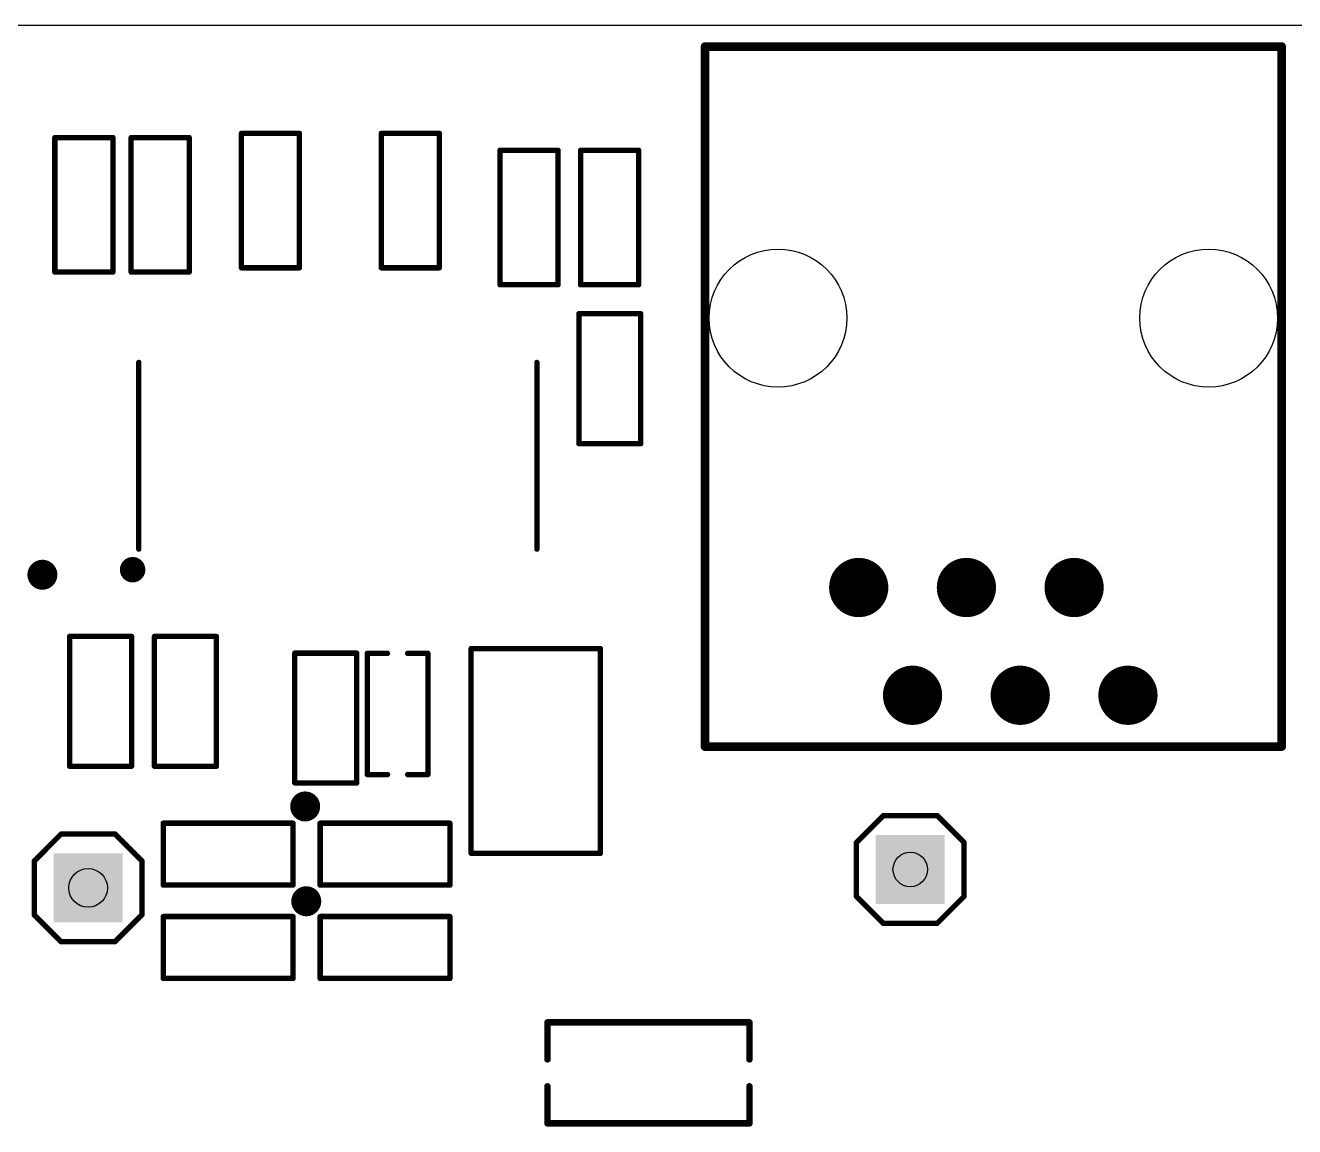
# Model space of a CAD drawing. Extents: x -132 to 146, y -142 to 112.
# Drawn here: x 31.17 to 61.11, y 75.94 to 101.9 of the extents above; entities that cross this region are included whole.
import ezdxf

# ---------------------------------------------------------------- set-up
doc = ezdxf.new("R2010")
doc.units = 0
for name, color, linetype in [('17', 82, 'CONTINUOUS'), ('18', 82, 'CONTINUOUS'), ('20', 7, 'CONTINUOUS'), ('21', 253, 'CONTINUOUS'), ('44', 253, 'CONTINUOUS')]:
    doc.layers.add(name, color=color, linetype=linetype)

# ---------------------------------------------------------------- blocks, each defined once
blk = doc.blocks.new('ROUNDP')
at = {"const_width": 0.5}
blk.add_lwpolyline([(0, -0.25, 1), (0, 0.25, 1), (0, -0.25)], format="xyb", dxfattribs=at)
blk = doc.blocks.new('SQUAREP')
blk.add_solid([(-0.5, -0.5), (0.5, -0.5), (-0.5, 0.5), (0.5, 0.5)])
blk = doc.blocks.new('ROUNDV')
at = {"const_width": 0.5}
blk.add_lwpolyline([(0, -0.25, 1), (0, 0.25, 1), (0, -0.25)], format="xyb", dxfattribs=at)

msp = doc.modelspace()

# ---------------------------------------------------------------- linework, layer by layer
at = {"layer": '20'}
msp.add_line((146.05, 101.9), (0, 101.9), dxfattribs=at)
for centre in [(48.92, 95), (59.08, 95)]:
    msp.add_circle(centre, 1.6256, dxfattribs=at)
at = {"layer": '21'}
for points, const_width in [([(47.2, 101.4), (60.8, 101.4)], 0.2032), ([(47.2, 84.9), (47.2, 101.4)], 0.2032), ([(60.8, 101.4), (60.8, 84.9)], 0.2032), ([(36.265, 96.186), (36.265, 99.354)], 0.127), ([(36.265, 99.354), (37.635, 99.354)], 0.127), ([(37.635, 99.354), (37.635, 96.186)], 0.127), ([(39.565, 96.186), (39.565, 99.354)], 0.127), ([(39.565, 99.354), (40.935, 99.354)], 0.127), ([(40.935, 99.354), (40.935, 96.186)], 0.127), ([(31.865, 96.086), (31.865, 99.254)], 0.127), ([(31.865, 99.254), (33.235, 99.254)], 0.127), ([(33.235, 99.254), (33.235, 96.086)], 0.127), ([(33.665, 96.086), (33.665, 99.254)], 0.127), ([(33.665, 99.254), (35.035, 99.254)], 0.127), ([(35.035, 99.254), (35.035, 96.086)], 0.127), ([(42.365, 95.786), (42.365, 98.954)], 0.127), ([(42.365, 98.954), (43.735, 98.954)], 0.127), ([(43.735, 98.954), (43.735, 95.786)], 0.127), ([(44.265, 95.786), (44.265, 98.954)], 0.127), ([(44.265, 98.954), (45.635, 98.954)], 0.127), ([(45.635, 98.954), (45.635, 95.786)], 0.127), ([(33.235, 96.086), (31.865, 96.086)], 0.127), ([(35.035, 96.086), (33.665, 96.086)], 0.127), ([(37.635, 96.186), (36.265, 96.186)], 0.127), ([(40.935, 96.186), (39.565, 96.186)], 0.127), ([(43.735, 95.786), (42.365, 95.786)], 0.127), ([(45.635, 95.786), (44.265, 95.786)], 0.127), ([(45.685, 95.103), (44.225, 95.103)], 0.127), ([(44.225, 92.043), (44.225, 95.097)], 0.127), ([(45.685, 95.097), (45.685, 92.043)], 0.127), ([(33.845, 89.555), (33.845, 93.955)], 0.127), ([(43.235, 89.555), (43.235, 93.955)], 0.127), ([(45.685, 92.043), (44.225, 92.043)], 0.127), ([(32.215, 87.497), (33.675, 87.497)], 0.127), ([(32.215, 84.443), (32.215, 87.497)], 0.127), ([(33.675, 87.497), (33.675, 84.443)], 0.127), ([(34.215, 87.497), (35.675, 87.497)], 0.127), ([(34.215, 84.443), (34.215, 87.497)], 0.127), ([(35.675, 87.497), (35.675, 84.443)], 0.127), ([(38.985, 87.103), (37.525, 87.103)], 0.127), ([(37.525, 84.043), (37.525, 87.097)], 0.127), ([(38.985, 87.097), (38.985, 84.043)], 0.127), ([(39.7119, 87.0988), (39.2356, 87.0988)], 0.127), ([(39.2356, 87.0988), (39.2356, 84.2412)], 0.127), ([(40.1881, 87.0988), (40.6644, 87.0988)], 0.127), ([(40.6644, 87.0988), (40.6644, 84.2412)], 0.127), ([(41.684, 82.385), (41.684, 87.211)], 0.127), ([(41.684, 87.211), (44.732, 87.211)], 0.127), ([(44.732, 87.211), (44.732, 82.385)], 0.127), ([(60.8, 84.9), (47.2, 84.9)], 0.2032), ([(32.215, 84.437), (33.675, 84.437)], 0.127), ([(34.215, 84.437), (35.675, 84.437)], 0.127), ([(39.2356, 84.2412), (39.7119, 84.2412)], 0.127), ([(40.6644, 84.2412), (40.1881, 84.2412)], 0.127), ([(38.985, 84.043), (37.525, 84.043)], 0.127), ([(51.405, 83.274), (50.77, 82.639)], 0.127), ([(51.405, 83.274), (52.675, 83.274)], 0.127), ([(52.675, 83.274), (53.31, 82.639)], 0.127), ([(34.423, 83.095), (37.477, 83.095)], 0.127), ([(34.423, 81.635), (34.423, 83.095)], 0.127), ([(37.483, 81.635), (37.483, 83.095)], 0.127), ([(38.123, 83.095), (41.177, 83.095)], 0.127), ([(38.123, 81.635), (38.123, 83.095)], 0.127), ([(41.183, 81.635), (41.183, 83.095)], 0.127), ([(32.015, 82.84), (31.38, 82.205)], 0.127), ([(32.015, 82.84), (33.285, 82.84)], 0.127), ([(33.285, 82.84), (33.92, 82.205)], 0.127), ([(50.77, 82.639), (50.77, 81.369)], 0.127), ([(53.31, 82.639), (53.31, 81.369)], 0.127), ([(44.732, 82.385), (41.684, 82.385)], 0.127), ([(31.38, 82.205), (31.38, 80.935)], 0.127), ([(33.92, 82.205), (33.92, 80.935)], 0.127), ([(37.477, 81.635), (34.423, 81.635)], 0.127), ([(41.177, 81.635), (38.123, 81.635)], 0.127), ([(50.77, 81.369), (51.405, 80.734)], 0.127), ([(53.31, 81.369), (52.675, 80.734)], 0.127), ([(31.38, 80.935), (32.015, 80.3)], 0.127), ([(33.92, 80.935), (33.285, 80.3)], 0.127), ([(34.423, 80.895), (37.477, 80.895)], 0.127), ([(34.423, 79.435), (34.423, 80.895)], 0.127), ([(37.483, 79.435), (37.483, 80.895)], 0.127), ([(38.123, 80.895), (41.177, 80.895)], 0.127), ([(38.123, 79.435), (38.123, 80.895)], 0.127), ([(41.183, 79.435), (41.183, 80.895)], 0.127), ([(52.675, 80.734), (51.405, 80.734)], 0.127), ([(33.285, 80.3), (32.015, 80.3)], 0.127), ([(37.477, 79.435), (34.423, 79.435)], 0.127), ([(41.177, 79.435), (38.123, 79.435)], 0.127), ([(43.4847, 77.5275), (43.4847, 78.4006)], 0.1524), ([(43.4847, 78.4006), (48.2473, 78.4006)], 0.1524), ([(48.2473, 78.4006), (48.2473, 77.5275)], 0.1524), ([(43.4847, 76.0194), (43.4847, 76.8925)], 0.1524), ([(48.2473, 76.8926), (48.2473, 76.0194)], 0.1524), ([(48.2473, 76.0194), (43.4847, 76.0194)], 0.1524)]:
    msp.add_lwpolyline(points, dxfattribs=dict(at, const_width=const_width))
for points, const_width in [([(47.2, 101.4508, 1), (47.2, 101.3492)], 0.1016), ([(47.2508, 101.4, 1), (47.1492, 101.4)], 0.1016), ([(60.8508, 101.4, 1), (60.7492, 101.4)], 0.1016), ([(60.8, 101.3492, 1), (60.8, 101.4508)], 0.1016), ([(36.2968, 99.354, 1), (36.2332, 99.354)], 0.0635), ([(36.265, 99.3858, 1), (36.265, 99.3222)], 0.0635), ([(37.6668, 99.354, 1), (37.6033, 99.354)], 0.0635), ([(37.635, 99.3222, 1), (37.635, 99.3858)], 0.0635), ([(39.565, 99.3858, 1), (39.565, 99.3222)], 0.0635), ([(39.5968, 99.354, 1), (39.5333, 99.354)], 0.0635), ([(40.9668, 99.354, 1), (40.9032, 99.354)], 0.0635), ([(40.935, 99.3222, 1), (40.935, 99.3858)], 0.0635), ([(31.865, 99.2858, 1), (31.865, 99.2223)], 0.0635), ([(31.8968, 99.254, 1), (31.8333, 99.254)], 0.0635), ([(33.2668, 99.254, 1), (33.2032, 99.254)], 0.0635), ([(33.235, 99.2223, 1), (33.235, 99.2858)], 0.0635), ([(33.6968, 99.254, 1), (33.6332, 99.254)], 0.0635), ([(33.665, 99.2858, 1), (33.665, 99.2223)], 0.0635), ([(35.0668, 99.254, 1), (35.0033, 99.254)], 0.0635), ([(35.035, 99.2223, 1), (35.035, 99.2858)], 0.0635), ([(42.3968, 98.954, 1), (42.3332, 98.954)], 0.0635), ([(42.365, 98.9858, 1), (42.365, 98.9223)], 0.0635), ([(43.7668, 98.954, 1), (43.7032, 98.954)], 0.0635), ([(43.735, 98.9223, 1), (43.735, 98.9858)], 0.0635), ([(44.2968, 98.954, 1), (44.2332, 98.954)], 0.0635), ([(44.265, 98.9858, 1), (44.265, 98.9223)], 0.0635), ([(45.6668, 98.954, 1), (45.6033, 98.954)], 0.0635), ([(45.635, 98.9223, 1), (45.635, 98.9858)], 0.0635), ([(31.865, 96.1178, 1), (31.865, 96.0542)], 0.0635), ([(31.8333, 96.086, 1), (31.8968, 96.086)], 0.0635), ([(33.2032, 96.086, 1), (33.2668, 96.086)], 0.0635), ([(33.235, 96.0542, 1), (33.235, 96.1178)], 0.0635), ([(33.665, 96.1178, 1), (33.665, 96.0542)], 0.0635), ([(33.6332, 96.086, 1), (33.6968, 96.086)], 0.0635), ([(35.0033, 96.086, 1), (35.0668, 96.086)], 0.0635), ([(35.035, 96.0542, 1), (35.035, 96.1178)], 0.0635), ([(36.2332, 96.186, 1), (36.2968, 96.186)], 0.0635), ([(36.265, 96.2178, 1), (36.265, 96.1543)], 0.0635), ([(37.6033, 96.186, 1), (37.6668, 96.186)], 0.0635), ([(37.635, 96.1543, 1), (37.635, 96.2178)], 0.0635), ([(39.565, 96.2178, 1), (39.565, 96.1543)], 0.0635), ([(39.5333, 96.186, 1), (39.5968, 96.186)], 0.0635), ([(40.9032, 96.186, 1), (40.9668, 96.186)], 0.0635), ([(40.935, 96.1543, 1), (40.935, 96.2178)], 0.0635), ([(42.365, 95.8178, 1), (42.365, 95.7542)], 0.0635), ([(42.3332, 95.786, 1), (42.3968, 95.786)], 0.0635), ([(43.7032, 95.786, 1), (43.7668, 95.786)], 0.0635), ([(43.735, 95.7542, 1), (43.735, 95.8178)], 0.0635), ([(44.265, 95.8178, 1), (44.265, 95.7542)], 0.0635), ([(44.2332, 95.786, 1), (44.2968, 95.786)], 0.0635), ([(45.6033, 95.786, 1), (45.6668, 95.786)], 0.0635), ([(45.635, 95.7542, 1), (45.635, 95.8178)], 0.0635), ([(44.2568, 95.097, 1), (44.1932, 95.097)], 0.0635), ([(44.225, 95.1348, 1), (44.225, 95.0713)], 0.0635), ([(45.7168, 95.097, 1), (45.6532, 95.097)], 0.0635), ([(45.685, 95.0713, 1), (45.685, 95.1348)], 0.0635), ([(33.8768, 93.955, 1), (33.8132, 93.955)], 0.0635), ([(43.2668, 93.955, 1), (43.2032, 93.955)], 0.0635), ([(44.1932, 92.043, 1), (44.2568, 92.043)], 0.0635), ([(44.225, 92.0748, 1), (44.225, 92.0113)], 0.0635), ([(45.6532, 92.043, 1), (45.7168, 92.043)], 0.0635), ([(45.685, 92.0113, 1), (45.685, 92.0748)], 0.0635), ([(33.8132, 89.555, 1), (33.8768, 89.555)], 0.0635), ([(43.2032, 89.555, 1), (43.2668, 89.555)], 0.0635), ([(33.7, 88.92, 1), (33.7, 89.22, 1), (33.7, 88.92)], 0.3), ([(32.215, 87.5288, 1), (32.215, 87.4652)], 0.0635), ([(32.2468, 87.497, 1), (32.1833, 87.497)], 0.0635), ([(33.7068, 87.497, 1), (33.6433, 87.497)], 0.0635), ([(33.675, 87.4652, 1), (33.675, 87.5288)], 0.0635), ([(34.215, 87.5288, 1), (34.215, 87.4652)], 0.0635), ([(34.2468, 87.497, 1), (34.1833, 87.497)], 0.0635), ([(35.7068, 87.497, 1), (35.6433, 87.497)], 0.0635), ([(35.675, 87.4652, 1), (35.675, 87.5288)], 0.0635), ([(37.5568, 87.097, 1), (37.4932, 87.097)], 0.0635), ([(37.525, 87.1348, 1), (37.525, 87.0713)], 0.0635), ([(39.0168, 87.097, 1), (38.9532, 87.097)], 0.0635), ([(38.985, 87.0713, 1), (38.985, 87.1348)], 0.0635), ([(39.2356, 87.1305, 1), (39.2356, 87.067)], 0.0635), ([(39.2674, 87.0988, 1), (39.2039, 87.0988)], 0.0635), ([(39.7119, 87.067, 1), (39.7119, 87.1305)], 0.0635), ([(40.1881, 87.1305, 1), (40.1881, 87.067)], 0.0635), ([(40.6962, 87.0988, 1), (40.6326, 87.0988)], 0.0635), ([(40.6644, 87.067, 1), (40.6644, 87.1305)], 0.0635), ([(41.684, 87.2428, 1), (41.684, 87.1792)], 0.0635), ([(41.7158, 87.211, 1), (41.6523, 87.211)], 0.0635), ([(44.7638, 87.211, 1), (44.7002, 87.211)], 0.0635), ([(44.732, 87.1792, 1), (44.732, 87.2428)], 0.0635), ([(47.2, 84.9508, 1), (47.2, 84.8492)], 0.1016), ([(47.1492, 84.9, 1), (47.2508, 84.9)], 0.1016), ([(60.7492, 84.9, 1), (60.8508, 84.9)], 0.1016), ([(60.8, 84.8492, 1), (60.8, 84.9508)], 0.1016), ([(32.215, 84.4688, 1), (32.215, 84.4052)], 0.0635), ([(32.1833, 84.443, 1), (32.2468, 84.443)], 0.0635), ([(33.6433, 84.443, 1), (33.7068, 84.443)], 0.0635), ([(33.675, 84.4052, 1), (33.675, 84.4688)], 0.0635), ([(34.215, 84.4688, 1), (34.215, 84.4052)], 0.0635), ([(34.1833, 84.443, 1), (34.2468, 84.443)], 0.0635), ([(35.6433, 84.443, 1), (35.7068, 84.443)], 0.0635), ([(35.675, 84.4052, 1), (35.675, 84.4688)], 0.0635), ([(39.2356, 84.273, 1), (39.2356, 84.2095)], 0.0635), ([(39.2039, 84.2412, 1), (39.2674, 84.2412)], 0.0635), ([(39.7119, 84.2095, 1), (39.7119, 84.273)], 0.0635), ([(40.1881, 84.273, 1), (40.1881, 84.2095)], 0.0635), ([(40.6326, 84.2412, 1), (40.6962, 84.2412)], 0.0635), ([(40.6644, 84.2095, 1), (40.6644, 84.273)], 0.0635), ([(37.4932, 84.043, 1), (37.5568, 84.043)], 0.0635), ([(37.525, 84.0748, 1), (37.525, 84.0113)], 0.0635), ([(38.9532, 84.043, 1), (39.0168, 84.043)], 0.0635), ([(38.985, 84.0113, 1), (38.985, 84.0748)], 0.0635), ([(51.405, 83.3058, 1), (51.405, 83.2422)], 0.0635), ([(51.4275, 83.2515, 1), (51.3825, 83.2965)], 0.0635), ([(52.6975, 83.2965, 1), (52.6525, 83.2515)], 0.0635), ([(52.675, 83.2422, 1), (52.675, 83.3058)], 0.0635), ([(34.423, 83.1268, 1), (34.423, 83.0632)], 0.0635), ([(34.4548, 83.095, 1), (34.3912, 83.095)], 0.0635), ([(37.5148, 83.095, 1), (37.4513, 83.095)], 0.0635), ([(37.477, 83.0632, 1), (37.477, 83.1268)], 0.0635), ([(38.123, 83.1268, 1), (38.123, 83.0632)], 0.0635), ([(38.1548, 83.095, 1), (38.0913, 83.095)], 0.0635), ([(41.2148, 83.095, 1), (41.1512, 83.095)], 0.0635), ([(41.177, 83.0632, 1), (41.177, 83.1268)], 0.0635), ([(32.015, 82.8718, 1), (32.015, 82.8083)], 0.0635), ([(32.0375, 82.8175, 1), (31.9925, 82.8625)], 0.0635), ([(33.3075, 82.8625, 1), (33.2625, 82.8175)], 0.0635), ([(33.285, 82.8083, 1), (33.285, 82.8718)], 0.0635), ([(50.7475, 82.6615, 1), (50.7925, 82.6165)], 0.0635), ([(50.8018, 82.639, 1), (50.7383, 82.639)], 0.0635), ([(53.3418, 82.639, 1), (53.2782, 82.639)], 0.0635), ([(53.2875, 82.6165, 1), (53.3325, 82.6615)], 0.0635), ([(41.684, 82.4168, 1), (41.684, 82.3533)], 0.0635), ([(41.6523, 82.385, 1), (41.7158, 82.385)], 0.0635), ([(44.7002, 82.385, 1), (44.7638, 82.385)], 0.0635), ([(44.732, 82.3533, 1), (44.732, 82.4168)], 0.0635), ([(31.3575, 82.2275, 1), (31.4025, 82.1825)], 0.0635), ([(31.4118, 82.205, 1), (31.3483, 82.205)], 0.0635), ([(33.9518, 82.205, 1), (33.8882, 82.205)], 0.0635), ([(33.8975, 82.1825, 1), (33.9425, 82.2275)], 0.0635), ([(34.3912, 81.635, 1), (34.4548, 81.635)], 0.0635), ([(34.423, 81.6668, 1), (34.423, 81.6033)], 0.0635), ([(37.4513, 81.635, 1), (37.5148, 81.635)], 0.0635), ([(37.477, 81.6033, 1), (37.477, 81.6668)], 0.0635), ([(38.123, 81.6668, 1), (38.123, 81.6033)], 0.0635), ([(38.0913, 81.635, 1), (38.1548, 81.635)], 0.0635), ([(41.1512, 81.635, 1), (41.2148, 81.635)], 0.0635), ([(41.177, 81.6033, 1), (41.177, 81.6668)], 0.0635), ([(50.7925, 81.3915, 1), (50.7475, 81.3465)], 0.0635), ([(53.3325, 81.3465, 1), (53.2875, 81.3915)], 0.0635), ([(50.7383, 81.369, 1), (50.8018, 81.369)], 0.0635), ([(53.2782, 81.369, 1), (53.3418, 81.369)], 0.0635), ([(31.4025, 80.9575, 1), (31.3575, 80.9125)], 0.0635), ([(31.3483, 80.935, 1), (31.4118, 80.935)], 0.0635), ([(33.8882, 80.935, 1), (33.9518, 80.935)], 0.0635), ([(33.9425, 80.9125, 1), (33.8975, 80.9575)], 0.0635), ([(34.4548, 80.895, 1), (34.3912, 80.895)], 0.0635), ([(34.423, 80.9268, 1), (34.423, 80.8633)], 0.0635), ([(37.5148, 80.895, 1), (37.4513, 80.895)], 0.0635), ([(37.477, 80.8633, 1), (37.477, 80.9268)], 0.0635), ([(38.123, 80.9268, 1), (38.123, 80.8633)], 0.0635), ([(38.1548, 80.895, 1), (38.0913, 80.895)], 0.0635), ([(41.2148, 80.895, 1), (41.1512, 80.895)], 0.0635), ([(41.177, 80.8633, 1), (41.177, 80.9268)], 0.0635), ([(51.405, 80.7658, 1), (51.405, 80.7023)], 0.0635), ([(51.3825, 80.7115, 1), (51.4275, 80.7565)], 0.0635), ([(52.6525, 80.7565, 1), (52.6975, 80.7115)], 0.0635), ([(52.675, 80.7023, 1), (52.675, 80.7658)], 0.0635), ([(32.015, 80.3317, 1), (32.015, 80.2682)], 0.0635), ([(31.9925, 80.2775, 1), (32.0375, 80.3225)], 0.0635), ([(33.2625, 80.3225, 1), (33.3075, 80.2775)], 0.0635), ([(33.285, 80.2682, 1), (33.285, 80.3317)], 0.0635), ([(34.423, 79.4668, 1), (34.423, 79.4032)], 0.0635), ([(34.3912, 79.435, 1), (34.4548, 79.435)], 0.0635), ([(37.4513, 79.435, 1), (37.5148, 79.435)], 0.0635), ([(37.477, 79.4032, 1), (37.477, 79.4668)], 0.0635), ([(38.123, 79.4668, 1), (38.123, 79.4032)], 0.0635), ([(38.0913, 79.435, 1), (38.1548, 79.435)], 0.0635), ([(41.1512, 79.435, 1), (41.2148, 79.435)], 0.0635), ([(41.177, 79.4032, 1), (41.177, 79.4668)], 0.0635), ([(43.5228, 78.4006, 1), (43.4466, 78.4006)], 0.0762), ([(43.4847, 78.4387, 1), (43.4847, 78.3625)], 0.0762), ([(48.2854, 78.4006, 1), (48.2092, 78.4006)], 0.0762), ([(48.2473, 78.3625, 1), (48.2473, 78.4387)], 0.0762), ([(43.4466, 77.5275, 1), (43.5228, 77.5275)], 0.0762), ([(48.2092, 77.5275, 1), (48.2854, 77.5275)], 0.0762), ([(43.5228, 76.8925, 1), (43.4466, 76.8925)], 0.0762), ([(48.2854, 76.8926, 1), (48.2092, 76.8926)], 0.0762), ([(43.4847, 76.0575, 1), (43.4847, 75.9813)], 0.0762), ([(43.4466, 76.0194, 1), (43.5228, 76.0194)], 0.0762), ([(48.2092, 76.0194, 1), (48.2854, 76.0194)], 0.0762), ([(48.2473, 75.9813, 1), (48.2473, 76.0575)], 0.0762)]:
    msp.add_lwpolyline(points, format="xyb", dxfattribs=dict(at, const_width=const_width))
at = {"layer": '44'}
for centre, radius in [((31.5722, 88.9508), 0.15), ((50.825, 88.65), 0.4445), ((53.365, 88.65), 0.4445), ((55.905, 88.65), 0.4445), ((52.095, 86.11), 0.4445), ((54.635, 86.11), 0.4445), ((57.175, 86.11), 0.4445), ((37.7698, 83.4898), 0.15), ((52.04, 82.004), 0.4064), ((32.65, 81.57), 0.4572), ((37.7952, 81.2546), 0.15)]:
    msp.add_circle(centre, radius, dxfattribs=at)

# ---------------------------------------------------------------- block references
at = {"layer": '17', "xscale": 1.397, "yscale": 1.397, "rotation": 180}
for p in [(50.825, 88.65), (50.825, 88.65), (53.365, 88.65), (53.365, 88.65), (55.905, 88.65), (55.905, 88.65), (52.095, 86.11), (52.095, 86.11), (54.635, 86.11), (54.635, 86.11), (57.175, 86.11), (57.175, 86.11)]:
    msp.add_blockref('ROUNDP', p, dxfattribs=at)
at = {"layer": '17', "xscale": 1.6256, "yscale": 1.6256}
for p in [(52.04, 82.004), (52.04, 82.004), (32.65, 81.57), (32.65, 81.57)]:
    msp.add_blockref('SQUAREP', p, dxfattribs=at)
at = {"layer": '18', "xscale": 0.7064, "yscale": 0.7064}
for p in [(31.5722, 88.9508), (37.7698, 83.4898), (37.7952, 81.2546)]:
    msp.add_blockref('ROUNDV', p, dxfattribs=at)

doc.saveas('drawing.dxf')
